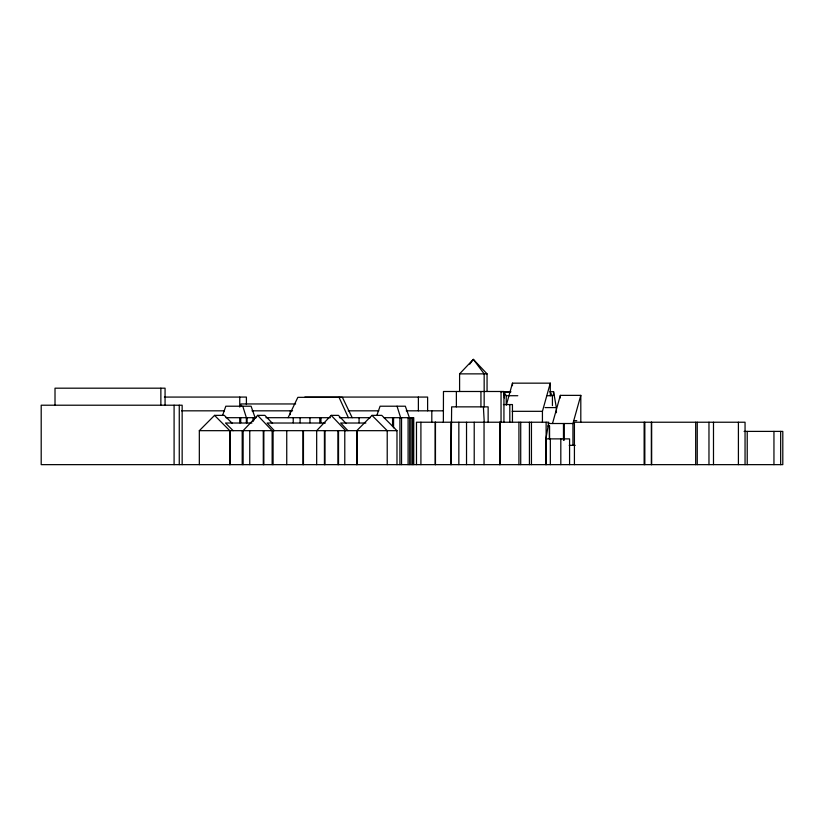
<?xml version="1.0" encoding="UTF-8"?>
<svg xmlns="http://www.w3.org/2000/svg" width="824" height="824" viewBox="0 0 824 824"><rect width="100%" height="100%" fill="white"/><g stroke="black" fill="none" stroke-linecap="round" stroke-linejoin="round"><path stroke-width="1.24" d="M506.317 405.202L512.466 383.16L550.288 383.16L550.288 395.778M542.429 422.3L542.429 411.32L550.288 383.16M552.502 423.515L560.361 395.366L580.807 395.366L580.807 422.279M572.948 445.341L572.948 423.515L580.807 395.366M222.583 415.399L225.817 406.211L251.083 406.211L255.121 417.696M376.846 415.399L380.08 406.211L405.336 406.211L409.384 417.696M288.081 417.696L297.855 397.333L342.403 397.333L352.178 417.696M469.711 364.187L473.326 359.357L487.056 373.869L487.056 391.493M459.596 391.493L459.596 373.869L473.326 359.357L484.162 373.869L484.162 406.86M272.569 423.474L264.885 415.368L257.634 415.368L243.121 430.674L243.121 464.643M316.673 464.643L316.673 430.674L331.186 415.368L338.437 415.368L346.121 423.474M199.326 464.643L199.326 430.674L214.549 415.368L224.313 415.368L232.368 423.474M396.983 464.643L396.983 430.674L381.759 415.368L371.995 415.368L356.771 430.674L356.771 464.643M459.596 373.869L487.056 373.869M500.889 391.709L510.921 391.709M549.824 391.709L553.594 391.709L556.344 407.592L556.437 412.711M504.144 394.943L504.144 392.378L510.561 392.378M504.144 392.378L506.235 395.716L517.791 395.716M547.301 395.716L552.43 395.716L552.43 405.624M164.398 397.075L246.407 397.075L246.407 404.574M304.849 397.075L427.615 397.075L427.615 410.826M295.641 403.956L240.958 403.956L240.958 406.242M503.423 404.553L512.446 404.553L512.446 422.197M545.055 407.592L556.344 407.592M181.61 410.826L224.427 410.826M251.99 410.826L292.582 410.826M348.212 410.826L378.824 410.826M406.211 410.826L443.363 410.826M512.168 411.32L542.429 411.32M225.972 417.696L256.336 417.696M265.946 417.696L330.414 417.696M339.395 417.696L370.295 417.696M384.015 417.696L413.741 417.696L413.741 464.643M574.204 420.673L576.769 420.673M251.948 423.021L225.518 423.021L233.13 430.674M325.346 423.021L267.11 423.021L274.371 430.674M365.856 423.021L340.662 423.021L347.924 430.674M548.104 423.515L572.948 423.515M547.909 425.967L549.567 425.967L549.567 438.883M199.326 430.674L316.344 430.674M316.673 430.674L396.983 430.674M744.093 431.395L782.8 431.395L782.8 464.643L41.2 464.643L41.2 405.212L182.155 405.212L182.155 464.643M545.725 438.883L569.58 438.883L569.58 464.643M569.209 445.341L575.193 445.341M371.995 415.368L387.218 430.674L387.218 464.643M214.549 415.368L229.772 430.674L229.772 464.643M331.186 415.368L345.699 430.674M257.634 415.368L272.147 430.674L272.147 464.643M550.329 392.378L552.43 395.716M339.045 397.333L348.377 417.696M397.044 406.211L400.639 417.696M242.781 406.211L246.376 417.696L246.376 422.774M483.389 406.86L484.244 422.228M780.658 431.395L780.658 464.643M773.952 431.395L773.952 464.643M747.224 431.395L747.224 464.643M745.051 464.643L745.051 422.228L574.421 422.228L574.421 464.643M738.407 422.228L738.407 464.643M713.491 422.228L713.491 464.643M708.97 422.228L708.97 464.643M697.248 422.228L697.248 464.643M695.683 422.228L695.683 464.643M651.66 422.228L651.66 464.643M651.341 422.228L651.341 464.643M644.832 422.228L644.832 464.643M644.141 422.228L644.141 464.643M564.224 423.515L564.224 440.212M563.472 423.515L563.472 440.222M560.814 438.883L560.814 464.643M560.361 395.366L560.361 397.92M553.594 391.709L553.594 395.53M550.339 438.883L550.339 464.643M549.309 425.967L549.423 438.883M546.127 422.228L546.127 464.643M545.91 464.643L545.91 438.883L548.753 422.228L416.481 422.228L416.481 464.643M531.449 422.228L531.449 464.643M529.43 422.228L529.43 464.643M520.716 422.228L520.716 464.643M518.924 422.228L518.924 464.643M512.466 383.16L512.466 385.683M509.809 404.553L509.809 422.197M506.235 395.716L506.235 404.378M504.391 395.366L504.391 397.92M503.938 422.228L503.938 391.493L443.466 391.493L443.363 422.352M501.043 391.493L501.043 422.228M500.003 422.228L500.003 464.643M499.746 422.228L499.746 464.643M488.138 422.228L488.138 406.86L451.634 406.86L451.099 464.643M484.048 422.228L484.048 464.643M480.938 391.493L480.938 406.86M474.212 422.228L474.212 464.643M466.528 422.228L466.528 464.643M458.844 422.228L458.844 464.643M456.372 391.493L456.372 406.86M450.903 422.228L450.903 464.643M435.463 422.228L435.463 464.643M435.206 422.228L435.206 464.643M431.807 410.826L431.807 422.352M420.909 422.228L420.909 464.643M418.376 397.075L418.376 410.826M412.608 417.696L412.608 464.643M411.104 417.696L411.104 464.643M409.713 417.696L409.713 464.643M408.107 417.696L408.107 464.643M401.546 417.696L401.546 464.643M399.908 417.696L399.908 464.643M393.563 417.696L393.563 427.841M392.564 417.696L392.564 426.575M359.068 417.696L359.068 422.774M356.988 430.674L356.988 464.643M344.782 430.674L344.782 464.643M338.52 430.674L338.52 464.643M337.974 430.674L337.974 464.643M324.975 430.674L324.975 464.643M324.429 430.674L324.429 464.643M320.958 417.696L320.958 422.774M319.825 417.696L319.825 422.774M309.958 417.696L309.958 422.774M303.448 430.674L303.448 464.643M302.954 430.674L302.954 464.643M300.091 417.696L300.091 422.774M293.231 417.696L293.231 422.774M290.316 410.826L290.316 414.668M286.742 430.674L286.742 464.643M273.084 430.674L273.084 464.643M263.845 430.674L263.845 464.643M263.289 430.674L263.289 464.643M253.926 417.696L253.926 420.23M253.164 417.696L253.164 421.497M249.754 430.674L249.754 464.643M247.097 417.696L247.097 422.774M242.205 430.674L242.205 464.643M240.721 417.696L240.721 422.774M239.753 397.075L239.753 407.077M239.722 417.696L239.722 422.774M229.999 430.674L229.999 464.643M179.261 405.212L179.261 464.643M174.091 405.212L174.091 464.643M165.068 405.212L165.068 388.186L55.012 388.186L55.012 405.212M160.865 388.186L160.865 405.212"/></g></svg>
